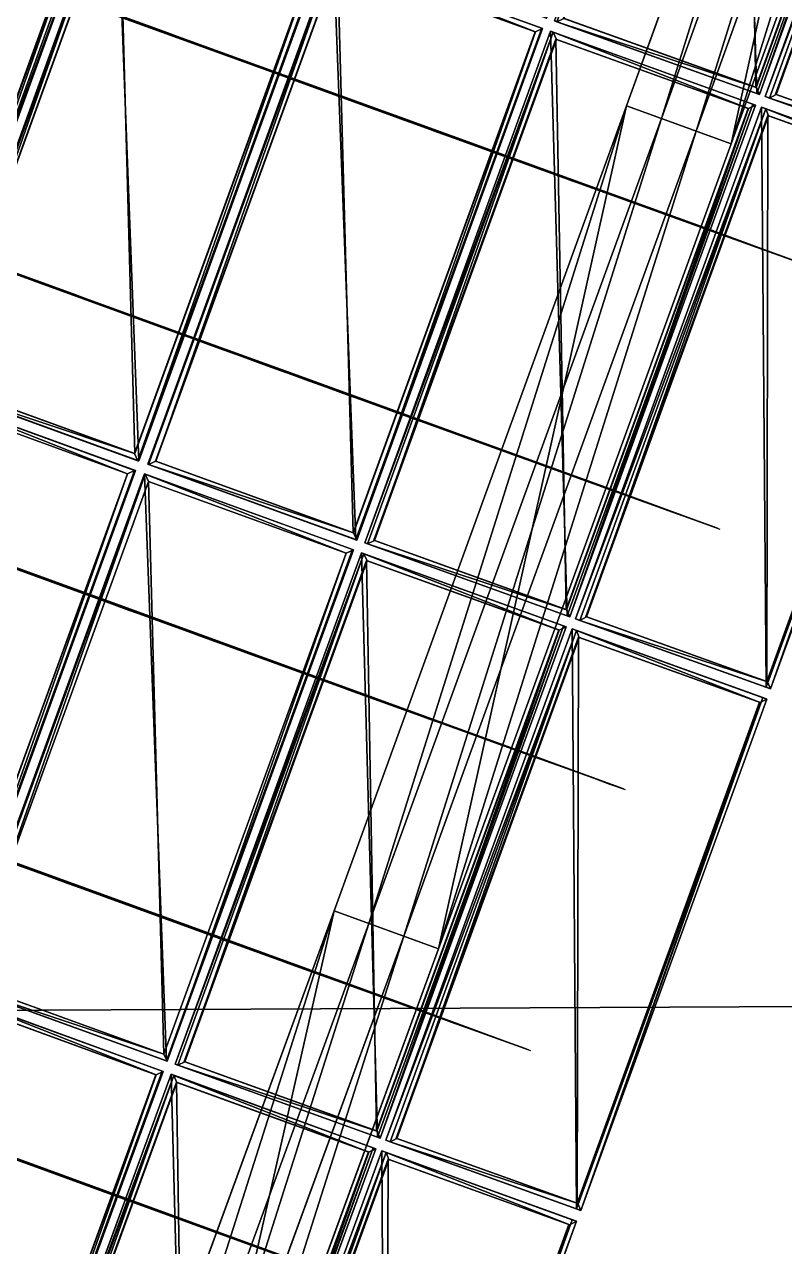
# Model space of a CAD drawing. Extents: x -372 to 678, y -263 to 741.
# Drawn here: x 292.25 to 295.67, y 277.61 to 283.11 of the extents above; entities that cross this region are included whole.
import ezdxf

# ---------------------------------------------------------------- set-up
doc = ezdxf.new("R2010")
doc.units = 0
doc.header["$LTSCALE"] = 0.0254
doc.layers.get('0').update_dxf_attribs({"linetype": 'CONTINUOUS'})
doc.layers.add('LOCATION_SNAPSHOT', color=144, linetype='CONTINUOUS')
doc.layers.add('LOCATION_TERRAIN', color=36, linetype='CONTINUOUS')

# ---------------------------------------------------------------- blocks, each defined once
blk = doc.blocks.new('LOCATION_SNAPSHOT_1')
at = {"color": 8}
mesh = blk.add_polyface(dxfattribs=at)
corners = [(-63.4904, 214.7729), (675.1158, 740.6684), (-66.0072, 737.0917), (677.6385, 218.3467)]
mesh.append_faces([[corners[k] for k in face] for face in [(0, 1, 2), (1, 0, 3)]], dxfattribs={"vtx0": -1, "color": 8})
blk = doc.blocks.new('LOCATION_TERRAIN_1')
at = {"color": 8}
mesh = blk.add_polyface(dxfattribs=at)
corners = [(300.4929, 278.7094, 5.3174), (300.4329, 291.1456, 5.4693), (287.8714, 291.085, 5.0685)]
mesh.append_faces([[corners[k] for k in face] for face in [(0, 1, 2)]], dxfattribs={"color": 8})
mesh = blk.add_polyface(dxfattribs=at)
corners = [(300.4929, 278.7094, 5.3174), (287.8714, 291.085, 5.0685), (287.9314, 278.6489, 4.8081)]
mesh.append_faces([[corners[k] for k in face] for face in [(0, 1, 2)]], dxfattribs={"color": 8})
mesh = blk.add_polyface(dxfattribs=at)
corners = [(300.5529, 266.2732, 5.1655), (300.4929, 278.7094, 5.3174), (287.9314, 278.6489, 4.8081)]
mesh.append_faces([[corners[k] for k in face] for face in [(0, 1, 2)]], dxfattribs={"color": 8})
mesh = blk.add_polyface(dxfattribs=at)
corners = [(300.5529, 266.2732, 5.1655), (287.9314, 278.6489, 4.8081), (287.9914, 266.2127, 4.5477)]
mesh.append_faces([[corners[k] for k in face] for face in [(0, 1, 2)]], dxfattribs={"color": 8})
blk = doc.blocks.new('GROUP_56')
at = {"color": 0}
for p, q in [((159.5946, -4.1139, 0.3031), (155.739, -4.1378, 0.2729)), ((159.5946, -4.1139, 0.8031), (155.739, -4.1378, 0.7729)), ((159.5946, -4.1139, 0.8031), (155.739, -4.1378, 0.7729)), ((159.5946, -4.1139, 0.3031), (155.739, -4.1378, 0.2729)), ((163.4007, -4.0825, 0.3337), (159.5946, -4.1139, 0.3031)), ((163.4007, -4.0825, 0.8337), (159.5946, -4.1139, 0.8031)), ((163.4007, -4.0825, 0.8337), (159.5946, -4.1139, 0.8031)), ((163.4007, -4.0825, 0.3337), (159.5946, -4.1139, 0.3031)), ((159.5946, -4.1139, 0.3031), (159.5958, -4.2806, 0.3031)), ((159.5983, -4.6139, 0.8031), (159.5946, -4.1139, 0.8031)), ((159.5946, -4.1139, 0.8031), (159.5946, -4.1139, 0.3031)), ((159.5946, -4.1139, 0.3031), (159.5958, -4.2806, 0.3031)), ((159.5983, -4.6139, 0.8031), (159.5946, -4.1139, 0.8031)), ((159.5946, -4.1139, 0.8031), (159.5946, -4.1139, 0.3031)), ((155.739, -4.1378, 0.2729), (151.8311, -4.1539, 0.2434)), ((155.739, -4.1378, 0.7729), (151.8311, -4.1539, 0.7434)), ((155.739, -4.1378, 0.7729), (151.8311, -4.1539, 0.7434)), ((155.739, -4.1378, 0.2729), (151.8311, -4.1539, 0.2434)), ((155.739, -4.1378, 0.2729), (155.7399, -4.3045, 0.2729)), ((155.7416, -4.6378, 0.7729), (155.739, -4.1378, 0.7729)), ((155.739, -4.1378, 0.7729), (155.739, -4.1378, 0.2729)), ((155.739, -4.1378, 0.2729), (155.7399, -4.3045, 0.2729)), ((155.7416, -4.6378, 0.7729), (155.739, -4.1378, 0.7729)), ((155.739, -4.1378, 0.7729), (155.739, -4.1378, 0.2729)), ((159.5958, -4.2806, 0.3031), (155.7399, -4.3045, 0.2729)), ((159.5958, -4.2806, 0.3031), (155.7399, -4.3045, 0.2729)), ((159.5958, -4.2806, 0.5531), (155.7399, -4.3045, 0.5229)), ((159.5958, -4.2806, 0.5531), (155.7399, -4.3045, 0.5229)), ((163.4023, -4.2492, 0.3337), (159.5958, -4.2806, 0.3031)), ((163.4023, -4.2492, 0.3337), (159.5958, -4.2806, 0.3031)), ((163.4023, -4.2492, 0.5837), (159.5958, -4.2806, 0.5531)), ((163.4023, -4.2492, 0.5837), (159.5958, -4.2806, 0.5531)), ((159.5958, -4.2806, 0.3031), (159.5958, -4.2806, 0.5531)), ((159.5958, -4.2806, 0.5531), (159.597, -4.4473, 0.5531)), ((159.5958, -4.2806, 0.3031), (159.5958, -4.2806, 0.5531)), ((159.5958, -4.2806, 0.5531), (159.597, -4.4473, 0.5531)), ((155.7399, -4.3045, 0.2729), (151.8316, -4.3206, 0.2434)), ((155.7399, -4.3045, 0.2729), (151.8316, -4.3206, 0.2434)), ((155.7399, -4.3045, 0.5229), (151.8316, -4.3206, 0.4934)), ((155.7399, -4.3045, 0.5229), (151.8316, -4.3206, 0.4934)), ((155.7399, -4.3045, 0.2729), (155.7399, -4.3045, 0.5229)), ((155.7399, -4.3045, 0.5229), (155.7407, -4.4712, 0.5229)), ((155.7399, -4.3045, 0.2729), (155.7399, -4.3045, 0.5229)), ((155.7399, -4.3045, 0.5229), (155.7407, -4.4712, 0.5229)), ((159.597, -4.4473, 0.5531), (155.7407, -4.4712, 0.5229)), ((159.597, -4.4473, 0.5531), (155.7407, -4.4712, 0.5229)), ((159.597, -4.4473, 0.3031), (155.7407, -4.4712, 0.2729)), ((159.597, -4.4473, 0.3031), (155.7407, -4.4712, 0.2729)), ((163.4038, -4.4158, 0.5837), (159.597, -4.4473, 0.5531)), ((163.4038, -4.4158, 0.5837), (159.597, -4.4473, 0.5531)), ((163.4038, -4.4158, 0.3337), (159.597, -4.4473, 0.3031)), ((163.4038, -4.4158, 0.3337), (159.597, -4.4473, 0.3031)), ((159.597, -4.4473, 0.5531), (159.597, -4.4473, 0.3031)), ((159.597, -4.4473, 0.3031), (159.5983, -4.6139, 0.3031)), ((159.597, -4.4473, 0.5531), (159.597, -4.4473, 0.3031)), ((159.597, -4.4473, 0.3031), (159.5983, -4.6139, 0.3031)), ((155.7407, -4.4712, 0.5229), (151.8322, -4.4872, 0.4934)), ((155.7407, -4.4712, 0.5229), (151.8322, -4.4872, 0.4934)), ((155.7407, -4.4712, 0.2729), (151.8322, -4.4872, 0.2434)), ((155.7407, -4.4712, 0.2729), (151.8322, -4.4872, 0.2434)), ((155.7407, -4.4712, 0.5229), (155.7407, -4.4712, 0.2729)), ((155.7407, -4.4712, 0.2729), (155.7416, -4.6378, 0.2729)), ((155.7407, -4.4712, 0.5229), (155.7407, -4.4712, 0.2729)), ((155.7407, -4.4712, 0.2729), (155.7416, -4.6378, 0.2729)), ((159.5983, -4.6139, 0.3031), (155.7416, -4.6378, 0.2729)), ((159.5983, -4.6139, 0.3031), (155.7416, -4.6378, 0.2729)), ((159.5983, -4.6139, 0.8031), (155.7416, -4.6378, 0.7729)), ((159.5983, -4.6139, 0.8031), (155.7416, -4.6378, 0.7729)), ((163.4054, -4.5825, 0.3337), (159.5983, -4.6139, 0.3031)), ((163.4054, -4.5825, 0.3337), (159.5983, -4.6139, 0.3031)), ((163.4054, -4.5825, 0.8337), (159.5983, -4.6139, 0.8031)), ((163.4054, -4.5825, 0.8337), (159.5983, -4.6139, 0.8031)), ((159.5983, -4.6139, 0.3031), (159.5983, -4.6139, 0.8031)), ((159.5983, -4.6139, 0.3031), (159.5983, -4.6139, 0.8031)), ((155.7416, -4.6378, 0.2729), (151.8327, -4.6539, 0.2434)), ((155.7416, -4.6378, 0.2729), (151.8327, -4.6539, 0.2434)), ((155.7416, -4.6378, 0.7729), (151.8327, -4.6539, 0.7434)), ((155.7416, -4.6378, 0.7729), (151.8327, -4.6539, 0.7434)), ((155.7416, -4.6378, 0.2729), (155.7416, -4.6378, 0.7729)), ((155.7416, -4.6378, 0.2729), (155.7416, -4.6378, 0.7729))]:
    blk.add_line(p, q, dxfattribs=at)
mesh = blk.add_polyface(dxfattribs=at)
corners = [(159.5946, -4.1139, 0.3031), (155.7399, -4.3045, 0.2729), (155.739, -4.1378, 0.2729), (159.5958, -4.2806, 0.3031)]
mesh.append_faces([[corners[k] for k in face] for face in [(0, 1, 2), (1, 0, 3)]], dxfattribs={"vtx0": -1, "color": 0})
mesh = blk.add_polyface(dxfattribs=at)
corners = [(155.7416, -4.6378, 0.7729), (159.5946, -4.1139, 0.8031), (155.739, -4.1378, 0.7729), (159.5983, -4.6139, 0.8031)]
mesh.append_faces([[corners[k] for k in face] for face in [(0, 1, 2), (1, 0, 3)]], dxfattribs={"vtx0": -1, "color": 0})
mesh = blk.add_polyface(dxfattribs=at)
corners = [(155.739, -4.1378, 0.7729), (159.5946, -4.1139, 0.3031), (155.739, -4.1378, 0.2729), (159.5946, -4.1139, 0.8031)]
mesh.append_faces([[corners[k] for k in face] for face in [(0, 1, 2), (1, 0, 3)]], dxfattribs={"vtx0": -1, "color": 0})
mesh = blk.add_polyface(dxfattribs=at)
corners = [(163.4007, -4.0825, 0.3337), (159.5958, -4.2806, 0.3031), (159.5946, -4.1139, 0.3031), (163.4023, -4.2492, 0.3337)]
mesh.append_faces([[corners[k] for k in face] for face in [(0, 1, 2), (1, 0, 3)]], dxfattribs={"vtx0": -1, "color": 0})
mesh = blk.add_polyface(dxfattribs=at)
corners = [(159.5983, -4.6139, 0.8031), (163.4007, -4.0825, 0.8337), (159.5946, -4.1139, 0.8031), (163.4054, -4.5825, 0.8337)]
mesh.append_faces([[corners[k] for k in face] for face in [(0, 1, 2), (1, 0, 3)]], dxfattribs={"vtx0": -1, "color": 0})
mesh = blk.add_polyface(dxfattribs=at)
corners = [(159.5946, -4.1139, 0.8031), (163.4007, -4.0825, 0.3337), (159.5946, -4.1139, 0.3031), (163.4007, -4.0825, 0.8337)]
mesh.append_faces([[corners[k] for k in face] for face in [(0, 1, 2), (1, 0, 3)]], dxfattribs={"vtx0": -1, "color": 0})
mesh = blk.add_polyface(dxfattribs=at)
corners = [(155.739, -4.1378, 0.2729), (151.8316, -4.3206, 0.2434), (151.8311, -4.1539, 0.2434), (155.7399, -4.3045, 0.2729)]
mesh.append_faces([[corners[k] for k in face] for face in [(0, 1, 2), (1, 0, 3)]], dxfattribs={"vtx0": -1, "color": 0})
mesh = blk.add_polyface(dxfattribs=at)
corners = [(151.8327, -4.6539, 0.7434), (155.739, -4.1378, 0.7729), (151.8311, -4.1539, 0.7434), (155.7416, -4.6378, 0.7729)]
mesh.append_faces([[corners[k] for k in face] for face in [(0, 1, 2), (1, 0, 3)]], dxfattribs={"vtx0": -1, "color": 0})
mesh = blk.add_polyface(dxfattribs=at)
corners = [(151.8311, -4.1539, 0.7434), (155.739, -4.1378, 0.2729), (151.8311, -4.1539, 0.2434), (155.739, -4.1378, 0.7729)]
mesh.append_faces([[corners[k] for k in face] for face in [(0, 1, 2), (1, 0, 3)]], dxfattribs={"vtx0": -1, "color": 0})
mesh = blk.add_polyface(dxfattribs=at)
corners = [(159.5958, -4.2806, 0.3031), (155.7399, -4.3045, 0.5229), (155.7399, -4.3045, 0.2729), (159.5958, -4.2806, 0.5531)]
mesh.append_faces([[corners[k] for k in face] for face in [(0, 1, 2), (1, 0, 3)]], dxfattribs={"vtx0": -1, "color": 0})
mesh = blk.add_polyface(dxfattribs=at)
corners = [(159.5958, -4.2806, 0.5531), (155.7407, -4.4712, 0.5229), (155.7399, -4.3045, 0.5229), (159.597, -4.4473, 0.5531)]
mesh.append_faces([[corners[k] for k in face] for face in [(0, 1, 2), (1, 0, 3)]], dxfattribs={"vtx0": -1, "color": 0})
mesh = blk.add_polyface(dxfattribs=at)
corners = [(163.4023, -4.2492, 0.3337), (159.5958, -4.2806, 0.5531), (159.5958, -4.2806, 0.3031), (163.4023, -4.2492, 0.5837)]
mesh.append_faces([[corners[k] for k in face] for face in [(0, 1, 2), (1, 0, 3)]], dxfattribs={"vtx0": -1, "color": 0})
mesh = blk.add_polyface(dxfattribs=at)
corners = [(163.4023, -4.2492, 0.5837), (159.597, -4.4473, 0.5531), (159.5958, -4.2806, 0.5531), (163.4038, -4.4158, 0.5837)]
mesh.append_faces([[corners[k] for k in face] for face in [(0, 1, 2), (1, 0, 3)]], dxfattribs={"vtx0": -1, "color": 0})
mesh = blk.add_polyface(dxfattribs=at)
corners = [(155.7399, -4.3045, 0.2729), (151.8316, -4.3206, 0.4934), (151.8316, -4.3206, 0.2434), (155.7399, -4.3045, 0.5229)]
mesh.append_faces([[corners[k] for k in face] for face in [(0, 1, 2), (1, 0, 3)]], dxfattribs={"vtx0": -1, "color": 0})
mesh = blk.add_polyface(dxfattribs=at)
corners = [(155.7399, -4.3045, 0.5229), (151.8322, -4.4872, 0.4934), (151.8316, -4.3206, 0.4934), (155.7407, -4.4712, 0.5229)]
mesh.append_faces([[corners[k] for k in face] for face in [(0, 1, 2), (1, 0, 3)]], dxfattribs={"vtx0": -1, "color": 0})
mesh = blk.add_polyface(dxfattribs=at)
corners = [(155.7407, -4.4712, 0.5229), (159.597, -4.4473, 0.3031), (155.7407, -4.4712, 0.2729), (159.597, -4.4473, 0.5531)]
mesh.append_faces([[corners[k] for k in face] for face in [(0, 1, 2), (1, 0, 3)]], dxfattribs={"vtx0": -1, "color": 0})
mesh = blk.add_polyface(dxfattribs=at)
corners = [(159.597, -4.4473, 0.3031), (155.7416, -4.6378, 0.2729), (155.7407, -4.4712, 0.2729), (159.5983, -4.6139, 0.3031)]
mesh.append_faces([[corners[k] for k in face] for face in [(0, 1, 2), (1, 0, 3)]], dxfattribs={"vtx0": -1, "color": 0})
mesh = blk.add_polyface(dxfattribs=at)
corners = [(159.597, -4.4473, 0.5531), (163.4038, -4.4158, 0.3337), (159.597, -4.4473, 0.3031), (163.4038, -4.4158, 0.5837)]
mesh.append_faces([[corners[k] for k in face] for face in [(0, 1, 2), (1, 0, 3)]], dxfattribs={"vtx0": -1, "color": 0})
mesh = blk.add_polyface(dxfattribs=at)
corners = [(163.4038, -4.4158, 0.3337), (159.5983, -4.6139, 0.3031), (159.597, -4.4473, 0.3031), (163.4054, -4.5825, 0.3337)]
mesh.append_faces([[corners[k] for k in face] for face in [(0, 1, 2), (1, 0, 3)]], dxfattribs={"vtx0": -1, "color": 0})
mesh = blk.add_polyface(dxfattribs=at)
corners = [(151.8322, -4.4872, 0.4934), (155.7407, -4.4712, 0.2729), (151.8322, -4.4872, 0.2434), (155.7407, -4.4712, 0.5229)]
mesh.append_faces([[corners[k] for k in face] for face in [(0, 1, 2), (1, 0, 3)]], dxfattribs={"vtx0": -1, "color": 0})
mesh = blk.add_polyface(dxfattribs=at)
corners = [(155.7407, -4.4712, 0.2729), (151.8327, -4.6539, 0.2434), (151.8322, -4.4872, 0.2434), (155.7416, -4.6378, 0.2729)]
mesh.append_faces([[corners[k] for k in face] for face in [(0, 1, 2), (1, 0, 3)]], dxfattribs={"vtx0": -1, "color": 0})
mesh = blk.add_polyface(dxfattribs=at)
corners = [(159.5983, -4.6139, 0.3031), (155.7416, -4.6378, 0.7729), (155.7416, -4.6378, 0.2729), (159.5983, -4.6139, 0.8031)]
mesh.append_faces([[corners[k] for k in face] for face in [(0, 1, 2), (1, 0, 3)]], dxfattribs={"vtx0": -1, "color": 0})
mesh = blk.add_polyface(dxfattribs=at)
corners = [(163.4054, -4.5825, 0.3337), (159.5983, -4.6139, 0.8031), (159.5983, -4.6139, 0.3031), (163.4054, -4.5825, 0.8337)]
mesh.append_faces([[corners[k] for k in face] for face in [(0, 1, 2), (1, 0, 3)]], dxfattribs={"vtx0": -1, "color": 0})
mesh = blk.add_polyface(dxfattribs=at)
corners = [(155.7416, -4.6378, 0.2729), (151.8327, -4.6539, 0.7434), (151.8327, -4.6539, 0.2434), (155.7416, -4.6378, 0.7729)]
mesh.append_faces([[corners[k] for k in face] for face in [(0, 1, 2), (1, 0, 3)]], dxfattribs={"vtx0": -1, "color": 0})
blk = doc.blocks.new('GROUP265_1')
at = {"color": 9}
blk.add_blockref('GROUP_56', (0, 0), dxfattribs=at)
blk = doc.blocks.new('GROUP264_2')
at = {"color": 0}
blk.add_blockref('GROUP265_1', (0, 0), dxfattribs=at)
blk = doc.blocks.new('SOLAR_PANEL_1')
at = {"color": 0}
for p, q in [((0, 0.025), (0, 2.475)), ((0, 2.475), (1, 2.475)), ((0, 2.475), (1, 2.475)), ((0, 2.475), (0, 2.475, 0.05)), ((0, 2.475, 0.05), (1, 2.475, 0.05)), ((0, 0.025), (0, 2.475)), ((0, 0.025, 0.05), (0, 2.475, 0.05)), ((0, 2.475), (0, 2.475, 0.05)), ((0, 2.475, 0.05), (1, 2.475, 0.05)), ((0, 0.025, 0.05), (0, 2.475, 0.05)), ((0.975, 2.45, 0.05), (0.025, 2.45, 0.05)), ((0.025, 2.45, 0.05), (0.025, 0.05, 0.05)), ((0.975, 2.45, 0.05), (0.025, 2.45, 0.05)), ((0.025, 2.45, 0.05), (0.025, 2.45, 0.04)), ((0.975, 2.45, 0.04), (0.025, 2.45, 0.04)), ((0.025, 2.45, 0.05), (0.025, 0.05, 0.05)), ((0.025, 2.45, 0.04), (0.025, 0.05, 0.04)), ((0.025, 2.45, 0.05), (0.025, 2.45, 0.04)), ((0.025, 2.45, 0.04), (0.025, 0.05, 0.04)), ((0.975, 2.45, 0.04), (0.025, 2.45, 0.04)), ((0.975, 0.05, 0.05), (0.975, 2.45, 0.05)), ((0.975, 2.45, 0.05), (0.975, 2.45, 0.04)), ((0.975, 0.05, 0.05), (0.975, 2.45, 0.05)), ((0.975, 2.45, 0.05), (0.975, 2.45, 0.04)), ((0.975, 0.05, 0.04), (0.975, 2.45, 0.04)), ((0.975, 0.05, 0.04), (0.975, 2.45, 0.04)), ((1, 2.475), (1, 0.025)), ((1, 2.475), (1, 0.025)), ((1, 2.475), (1, 2.475, 0.05)), ((1, 2.475, 0.05), (1, 0.025, 0.05)), ((1, 2.475), (1, 2.475, 0.05)), ((1, 2.475, 0.05), (1, 0.025, 0.05)), ((1, 0.025), (0, 0.025)), ((0, 0.025), (0, 0.025, 0.05)), ((1, 0.025), (0, 0.025)), ((1, 0.025, 0.05), (0, 0.025, 0.05)), ((0, 0.025), (0, 0.025, 0.05)), ((1, 0.025, 0.05), (0, 0.025, 0.05)), ((0.025, 0.05, 0.05), (0.975, 0.05, 0.05)), ((0.025, 0.05, 0.05), (0.025, 0.05, 0.04)), ((0.025, 0.05, 0.05), (0.975, 0.05, 0.05)), ((0.025, 0.05, 0.04), (0.975, 0.05, 0.04)), ((0.025, 0.05, 0.05), (0.025, 0.05, 0.04)), ((0.025, 0.05, 0.04), (0.975, 0.05, 0.04)), ((0.975, 0.05, 0.05), (0.975, 0.05, 0.04)), ((0.975, 0.05, 0.05), (0.975, 0.05, 0.04)), ((1, 0.025), (1, 0.025, 0.05)), ((1, 0.025), (1, 0.025, 0.05))]:
    blk.add_line(p, q, dxfattribs=at)
mesh = blk.add_polyface(dxfattribs=at)
corners = [(0, 2.475), (1, 0.025), (0, 0.025), (1, 2.475)]
mesh.append_faces([[corners[k] for k in face] for face in [(0, 1, 2), (1, 0, 3)]], dxfattribs={"vtx0": -1, "color": 0})
mesh = blk.add_polyface(dxfattribs=at)
corners = [(0, 2.475, 0.05), (1, 2.475), (0, 2.475), (1, 2.475, 0.05)]
mesh.append_faces([[corners[k] for k in face] for face in [(0, 1, 2), (1, 0, 3)]], dxfattribs={"vtx0": -1, "color": 0})
mesh = blk.add_polyface(dxfattribs=at)
corners = [(0, 2.475, 0.05), (0, 0.025), (0, 0.025, 0.05), (0, 2.475)]
mesh.append_faces([[corners[k] for k in face] for face in [(0, 1, 2), (1, 0, 3)]], dxfattribs={"vtx0": -1, "color": 0})
mesh = blk.add_polyface(dxfattribs=at)
corners = [(0, 0.025, 0.05), (0.025, 0.05, 0.05), (0, 2.475, 0.05), (1, 0.025, 0.05), (0.975, 0.05, 0.05), (0.975, 2.45, 0.05), (0.025, 2.45, 0.05), (1, 2.475, 0.05)]
mesh.append_faces([[corners[k] for k in face] for face in [(0, 1, 2), (1, 3, 4), (4, 3, 5), (2, 6, 7), (6, 2, 1), (7, 5, 3)]], dxfattribs={"vtx0": -1, "vtx1": -1, "color": 0})
mesh.append_faces([[corners[k] for k in face] for face in [(1, 0, 3), (7, 6, 5)]], dxfattribs={"vtx0": -1, "vtx2": -1, "color": 0})
mesh = blk.add_polyface(dxfattribs=at)
corners = [(0.975, 2.45, 0.05), (0.025, 2.45, 0.04), (0.975, 2.45, 0.04), (0.025, 2.45, 0.05)]
mesh.append_faces([[corners[k] for k in face] for face in [(0, 1, 2), (1, 0, 3)]], dxfattribs={"vtx0": -1, "color": 0})
mesh = blk.add_polyface(dxfattribs=at)
corners = [(0.025, 2.45, 0.04), (0.025, 0.05, 0.05), (0.025, 0.05, 0.04), (0.025, 2.45, 0.05)]
mesh.append_faces([[corners[k] for k in face] for face in [(0, 1, 2), (1, 0, 3)]], dxfattribs={"vtx0": -1, "color": 0})
at = {"color": 153}
mesh = blk.add_polyface(dxfattribs=at)
corners = [(0.975, 0.05, 0.04), (0.025, 2.45, 0.04), (0.025, 0.05, 0.04), (0.975, 2.45, 0.04)]
mesh.append_faces([[corners[k] for k in face] for face in [(0, 1, 2), (1, 0, 3)]], dxfattribs={"vtx0": -1, "color": 153})
at = {"color": 0}
mesh = blk.add_polyface(dxfattribs=at)
corners = [(0.975, 2.45, 0.05), (0.975, 0.05, 0.04), (0.975, 0.05, 0.05), (0.975, 2.45, 0.04)]
mesh.append_faces([[corners[k] for k in face] for face in [(0, 1, 2), (1, 0, 3)]], dxfattribs={"vtx0": -1, "color": 0})
mesh = blk.add_polyface(dxfattribs=at)
corners = [(1, 2.475), (1, 0.025, 0.05), (1, 0.025), (1, 2.475, 0.05)]
mesh.append_faces([[corners[k] for k in face] for face in [(0, 1, 2), (1, 0, 3)]], dxfattribs={"vtx0": -1, "color": 0})
mesh = blk.add_polyface(dxfattribs=at)
corners = [(1, 0.025), (0, 0.025, 0.05), (0, 0.025), (1, 0.025, 0.05)]
mesh.append_faces([[corners[k] for k in face] for face in [(0, 1, 2), (1, 0, 3)]], dxfattribs={"vtx0": -1, "color": 0})
mesh = blk.add_polyface(dxfattribs=at)
corners = [(0.025, 0.05, 0.04), (0.975, 0.05, 0.05), (0.975, 0.05, 0.04), (0.025, 0.05, 0.05)]
mesh.append_faces([[corners[k] for k in face] for face in [(0, 1, 2), (1, 0, 3)]], dxfattribs={"vtx0": -1, "color": 0})
blk = doc.blocks.new('SOLAR_PANEL_STRUCTURE')
at = {"color": 0}
for p, q in [((5.0137, 0, -0.0089), (2.9803, 0, -0.0089)), ((2.9803, 0, 0.0311), (3.4565, 0, 0.0311)), ((3.4565, 0, 0.0311), (2.9803, 0, 0.716)), ((3.021, 0, 0.7275), (3.4958, 0, 0.0447)), ((3.4958, 0, 0.0447), (3.9705, 0, 0.6472)), ((4.0088, 0, 0.6311), (3.536, 0, 0.0311)), ((3.536, 0, 0.0311), (4.4568, 0, 0.0311)), ((4.4568, 0, 0.0311), (4.0088, 0, 0.6311)), ((4.0593, 0, 0.6304), (4.5005, 0, 0.0393)), ((4.5005, 0, 0.0393), (4.9642, 0, 0.3962)), ((4.5554, 0, 0.0311), (4.9889, 0, 0.0311)), ((4.9889, 0, 0.3647), (4.5554, 0, 0.0311)), ((4.9889, 0, 0.0311), (4.9889, 0, 0.3647)), ((5.4167, 0, 0.2003), (5.0137, 0, -0.0089)), ((5.0289, 0, 0.3744), (5.0289, 0, 0.044)), ((5.0289, 0, 0.044), (5.3701, 0, 0.2212)), ((5.4963, 0, 0.1646), (5.5126, 0, 0.2011))]:
    blk.add_line(p, q, dxfattribs=at)
at = {"color": 0, "extrusion": (4.81162e-16, 1, -7.04887e-16)}
blk.add_arc((-2.9803, -5.3738), 6.1449, 90, 114.4293, dxfattribs=at)
at = {"color": 0}
mesh = blk.add_polyface(dxfattribs=at)
corners = [(4.4568, 0, 0.0311), (4.5554, 0, 0.0311), (3.536, 0, 0.0311), (4.5005, 0, 0.0393), (4.9889, 0, 0.3647), (4.9642, 0, 0.3962), (5.0289, 0, 0.3744), (4.0088, 0, 0.6311), (4.0593, 0, 0.6304), (3.4958, 0, 0.0447), (3.9705, 0, 0.6472), (3.4565, 0, 0.0311), (2.9803, 0, 0.716), (3.021, 0, 0.7275), (2.9803, 0, 0.7711), (5.0137, 0, -0.0089), (5.0289, 0, 0.044), (5.4167, 0, 0.2003), (4.9889, 0, 0.0311), (2.9803, 0, -0.0089), (5.3701, 0, 0.2212), (5.5126, 0, 0.2011), (5.0155, 0, 0.4243), (4.0126, 0, 0.6838), (5.4963, 0, 0.1646), (2.9803, 0, 0.0311)]
mesh.append_faces([[corners[k] for k in face] for face in [(0, 1, 2), (1, 3, 4), (7, 3, 0), (3, 7, 8), (9, 12, 13), (15, 16, 17), (18, 2, 1), (21, 20, 22), (22, 8, 23), (23, 13, 14), (4, 16, 18), (16, 4, 6)]], dxfattribs={"vtx0": -1, "vtx1": -1, "color": 0})
mesh.append_faces([[corners[k] for k in face] for face in [(1, 0, 3), (4, 5, 6), (11, 9, 2), (16, 15, 18), (18, 19, 11), (18, 11, 2), (17, 20, 21), (22, 6, 5), (23, 8, 7), (23, 7, 10)]], dxfattribs={"vtx0": -1, "vtx1": -1, "vtx2": -1, "color": 0})
mesh.append_faces([[corners[k] for k in face] for face in [(4, 3, 5), (9, 7, 2), (7, 9, 10), (9, 11, 12), (13, 12, 14), (18, 15, 19), (17, 16, 20), (22, 20, 6), (22, 5, 8), (23, 10, 13)]], dxfattribs={"vtx0": -1, "vtx2": -1, "color": 0})
mesh.append_faces([[corners[k] for k in face] for face in [(25, 11, 19)]], dxfattribs={"vtx1": -1, "color": 0})
mesh.append_faces([[corners[k] for k in face] for face in [(21, 24, 17)]], dxfattribs={"vtx2": -1, "color": 0})
blk = doc.blocks.new('GROUP0_4')
at = {"color": 0, "extrusion": (-0.411361, -5.15876e-17, 0.911472), "rotation": 90.00000000000011}
blk.add_blockref('SOLAR_PANEL_1', (1.25, -4.205, 2.1818), dxfattribs=at)
at = {"color": 0, "extrusion": (-0.251634, -1.95439e-17, 0.967823), "rotation": 90.00000000000001}
blk.add_blockref('SOLAR_PANEL_1', (1.25, -3.4844, 1.6133), dxfattribs=at)
at = {"color": 0, "extrusion": (-0.084688, 3.20437e-17, 0.996408), "rotation": 90.00000000000004}
blk.add_blockref('SOLAR_PANEL_1', (1.25, -2.6781, 1.1745), dxfattribs=at)
at = {"color": 0, "extrusion": (0.084688, -2.46519e-32, 0.996408), "rotation": 270.0000000000001}
blk.add_blockref('SOLAR_PANEL_1', (-1.25, 1.8093, 0.8781), dxfattribs=at)
at = {"color": 0, "extrusion": (0.251634, -1.95439e-17, 0.967823), "rotation": 270}
blk.add_blockref('SOLAR_PANEL_1', (-1.25, 0.903, 0.7326), dxfattribs=at)
at = {"color": 9, "rotation": 180}
for p in [(1.2303, 0.625, 0.2589), (1.2303, -0.625, 0.2589)]:
    blk.add_blockref('SOLAR_PANEL_STRUCTURE', p, dxfattribs=at)
at = {"color": 9}
for p in [(-4.7303, 0.625, 0.2589), (-4.7303, -0.625, 0.2589)]:
    blk.add_blockref('SOLAR_PANEL_STRUCTURE', p, dxfattribs=at)
blk = doc.blocks.new('GROUP265_2')
at = {"color": 0, "extrusion": (-0.00273, -0.007562, 0.999968), "rotation": 160.1513755996711}
blk.add_blockref('GROUP0_4', (292.4607, 285.3621, 15.4274), dxfattribs=at)
at = {"color": 0, "extrusion": (-0.002672, -0.00736, 0.999969), "rotation": 160.0464113147976}
blk.add_blockref('GROUP0_4', (291.6105, 283.0129, 15.5019), dxfattribs=at)
at = {"color": 0, "extrusion": (-0.00265, -0.007284, 0.99997), "rotation": 160.0077995383051}
blk.add_blockref('GROUP0_4', (290.7583, 280.6665, 15.5294), dxfattribs=at)
at = {"color": 0, "extrusion": (-0.002598, -0.007104, 0.999971), "rotation": 159.9161449553442}
blk.add_blockref('GROUP0_4', (289.901, 278.3202, 15.595), dxfattribs=at)

msp = doc.modelspace()

# ---------------------------------------------------------------- block references
at = {"color": 0, "rotation": 69.68348705942535}
msp.add_blockref('GROUP264_2', (235.6916, 134.5029, 17.8195), dxfattribs=at)
at = {"color": 0}
msp.add_blockref('GROUP265_2', (0, 0), dxfattribs=at)
at = {"layer": 'LOCATION_SNAPSHOT', "color": 0}
msp.add_blockref('LOCATION_SNAPSHOT_1', (0, 0), dxfattribs=at)
at = {"layer": 'LOCATION_TERRAIN', "color": 0}
msp.add_blockref('LOCATION_TERRAIN_1', (0, 0), dxfattribs=at)

doc.saveas('drawing.dxf')
